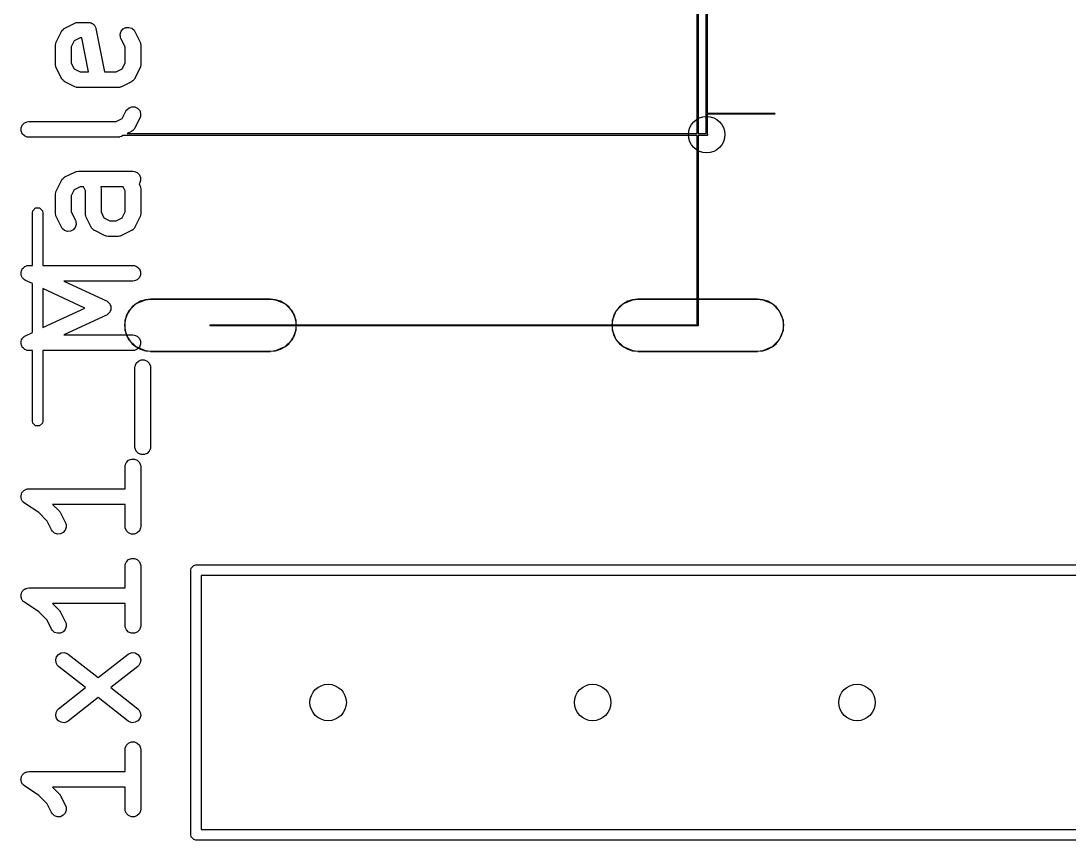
# Model space of a CAD drawing. Extents: x 2.08 to 4.63, y -4.92 to -2.81.
# Drawn here: x 2.0807 to 2.477, y -4.7173 to -4.4079 of the extents above; entities that cross this region are included whole.
import ezdxf

# ---------------------------------------------------------------- set-up
doc = ezdxf.new("R2010")
doc.units = 0
doc.header["$MEASUREMENT"] = 0
doc.layers.add('BLACK', color=7, linetype='CONTINUOUS')

msp = doc.modelspace()

# ---------------------------------------------------------------- linework, layer by layer
at = {"layer": 'BLACK', "linetype": 'CONTINUOUS'}
for p, q in [((2.33642, -4.45039), (2.33642, -4.30315)), ((2.34016, -4.30315), (2.34016, -4.44272)), ((2.33682, -4.3061), (2.33682, -4.45039)), ((2.33977, -4.45039), (2.33977, -4.3061)), ((2.09684, -4.41087), (2.09713, -4.41068)), ((2.09713, -4.41068), (2.09719, -4.41063)), ((2.09719, -4.41063), (2.09724, -4.41062)), ((2.09724, -4.41062), (2.09733, -4.41056)), ((2.09733, -4.41056), (2.10108, -4.40868)), ((2.10108, -4.40868), (2.10162, -4.40848)), ((2.10162, -4.40848), (2.10173, -4.40847)), ((2.10173, -4.40847), (2.10183, -4.40843)), ((2.10183, -4.40843), (2.1024, -4.40837)), ((2.1024, -4.40837), (2.10615, -4.40837)), ((2.10615, -4.40837), (2.10673, -4.40843)), ((2.10673, -4.40843), (2.10699, -4.40854)), ((2.10699, -4.40854), (2.10728, -4.40859)), ((2.10728, -4.40859), (2.10752, -4.40876)), ((2.10752, -4.40876), (2.10779, -4.40887)), ((2.10779, -4.40887), (2.108, -4.40907)), ((2.108, -4.40907), (2.10824, -4.40923)), ((2.10824, -4.40923), (2.1084, -4.40948)), ((2.1084, -4.40948), (2.10861, -4.40968)), ((2.10861, -4.40968), (2.10872, -4.40995)), ((2.10872, -4.40995), (2.10888, -4.41019)), ((2.10888, -4.41019), (2.10905, -4.41074)), ((2.10905, -4.41074), (2.11232, -4.42712)), ((2.11934, -4.41087), (2.12037, -4.41035)), ((2.12037, -4.41035), (2.12152, -4.41027)), ((2.12152, -4.41027), (2.12261, -4.41063)), ((2.12261, -4.41063), (2.12348, -4.41139)), ((2.09414, -4.41563), (2.09601, -4.41188)), ((2.09601, -4.41188), (2.09607, -4.41178)), ((2.09607, -4.41178), (2.09609, -4.41174)), ((2.09609, -4.41174), (2.09614, -4.41168)), ((2.09614, -4.41168), (2.09632, -4.41139)), ((2.09632, -4.41139), (2.0966, -4.41115)), ((2.0966, -4.41115), (2.09684, -4.41087)), ((2.1031, -4.41428), (2.10085, -4.4154)), ((2.10373, -4.41428), (2.1031, -4.41428)), ((2.1063, -4.42712), (2.10373, -4.41428)), ((2.11822, -4.41283), (2.11858, -4.41174)), ((2.1183, -4.41398), (2.11822, -4.41283)), ((2.11851, -4.41452), (2.1183, -4.41398)), ((2.12007, -4.41764), (2.11851, -4.41452)), ((2.11858, -4.41174), (2.11934, -4.41087)), ((2.12348, -4.41139), (2.12379, -4.41188)), ((2.12379, -4.41188), (2.12567, -4.41563)), ((2.09382, -4.41695), (2.09388, -4.41637)), ((2.09382, -4.42445), (2.09382, -4.41695)), ((2.09388, -4.41637), (2.09392, -4.41627)), ((2.09392, -4.41627), (2.09393, -4.41617)), ((2.09393, -4.41617), (2.09414, -4.41563)), ((2.10085, -4.4154), (2.09973, -4.41764)), ((2.09973, -4.41764), (2.09973, -4.42375)), ((2.12007, -4.42375), (2.12007, -4.41764)), ((2.12567, -4.41563), (2.12587, -4.41617)), ((2.12587, -4.41617), (2.12588, -4.41627)), ((2.12588, -4.41627), (2.12592, -4.41637)), ((2.12592, -4.41637), (2.12598, -4.41695)), ((2.12598, -4.41695), (2.12598, -4.42445)), ((2.09388, -4.42502), (2.09382, -4.42445)), ((2.09392, -4.42512), (2.09388, -4.42502)), ((2.09393, -4.42523), (2.09392, -4.42512)), ((2.09414, -4.42577), (2.09393, -4.42523)), ((2.09601, -4.42952), (2.09414, -4.42577)), ((2.09973, -4.42375), (2.10085, -4.426)), ((2.10085, -4.426), (2.1031, -4.42712)), ((2.1167, -4.42712), (2.11895, -4.426)), ((2.11895, -4.426), (2.12007, -4.42375)), ((2.12567, -4.42577), (2.12379, -4.42952)), ((2.12587, -4.42523), (2.12567, -4.42577)), ((2.12588, -4.42512), (2.12587, -4.42523)), ((2.12592, -4.42502), (2.12588, -4.42512)), ((2.12598, -4.42445), (2.12592, -4.42502)), ((2.09607, -4.42961), (2.09601, -4.42952)), ((2.09609, -4.42966), (2.09607, -4.42961)), ((2.09614, -4.42972), (2.09609, -4.42966)), ((2.09632, -4.43001), (2.09614, -4.42972)), ((2.0966, -4.43025), (2.09632, -4.43001)), ((2.09684, -4.43053), (2.0966, -4.43025)), ((2.09713, -4.43071), (2.09684, -4.43053)), ((2.1031, -4.42712), (2.1063, -4.42712)), ((2.11232, -4.42712), (2.1167, -4.42712)), ((2.12296, -4.43053), (2.12267, -4.43071)), ((2.1232, -4.43025), (2.12296, -4.43053)), ((2.12348, -4.43001), (2.1232, -4.43025)), ((2.12367, -4.42972), (2.12348, -4.43001)), ((2.12371, -4.42966), (2.12367, -4.42972)), ((2.12373, -4.42961), (2.12371, -4.42966)), ((2.12379, -4.42952), (2.12373, -4.42961)), ((2.09719, -4.43076), (2.09713, -4.43071)), ((2.09724, -4.43078), (2.09719, -4.43076)), ((2.09733, -4.43084), (2.09724, -4.43078)), ((2.10108, -4.43271), (2.09733, -4.43084)), ((2.10162, -4.43292), (2.10108, -4.43271)), ((2.10173, -4.43293), (2.10162, -4.43292)), ((2.10183, -4.43297), (2.10173, -4.43293)), ((2.1024, -4.43302), (2.10183, -4.43297)), ((2.1099, -4.43302), (2.1024, -4.43302)), ((2.1174, -4.43302), (2.1099, -4.43302)), ((2.11798, -4.43297), (2.1174, -4.43302)), ((2.11807, -4.43293), (2.11798, -4.43297)), ((2.11818, -4.43292), (2.11807, -4.43293)), ((2.11872, -4.43271), (2.11818, -4.43292)), ((2.12247, -4.43084), (2.11872, -4.43271)), ((2.12257, -4.43078), (2.12247, -4.43084)), ((2.12261, -4.43076), (2.12257, -4.43078)), ((2.12267, -4.43071), (2.12261, -4.43076)), ((2.11895, -4.44474), (2.12038, -4.44187)), ((2.12038, -4.44187), (2.12069, -4.44138)), ((2.12069, -4.44138), (2.12156, -4.44063)), ((2.12156, -4.44063), (2.12266, -4.44027)), ((2.12266, -4.44027), (2.1238, -4.44035)), ((2.1238, -4.44035), (2.12483, -4.44086)), ((2.12483, -4.44086), (2.12559, -4.44173)), ((2.12559, -4.44173), (2.12595, -4.44283)), ((2.0812, -4.44718), (2.08201, -4.44636)), ((2.08201, -4.44636), (2.08308, -4.44592)), ((2.08308, -4.44592), (2.08365, -4.44587)), ((2.08365, -4.44587), (2.1167, -4.44587)), ((2.1167, -4.44587), (2.11895, -4.44474)), ((2.12567, -4.44452), (2.12379, -4.44826)), ((2.12587, -4.44397), (2.12567, -4.44452)), ((2.12595, -4.44283), (2.12587, -4.44397)), ((2.34016, -4.44272), (2.36556, -4.44272)), ((2.36556, -4.44311), (2.34016, -4.44311)), ((2.34016, -4.44311), (2.34016, -4.45047)), ((2.36556, -4.44272), (2.36563, -4.44273)), ((2.36563, -4.4431), (2.36556, -4.44311)), ((2.36563, -4.44273), (2.36574, -4.44284)), ((2.36574, -4.44299), (2.36563, -4.4431)), ((2.36574, -4.44284), (2.36574, -4.44299)), ((2.08076, -4.44824), (2.0812, -4.44718)), ((2.08076, -4.44939), (2.08076, -4.44824)), ((2.0812, -4.45046), (2.08076, -4.44939)), ((2.08201, -4.45127), (2.0812, -4.45046)), ((2.12247, -4.44959), (2.12085, -4.45039)), ((2.12085, -4.45039), (2.33642, -4.45039)), ((2.12257, -4.44952), (2.12247, -4.44959)), ((2.12261, -4.44951), (2.12257, -4.44952)), ((2.12267, -4.44946), (2.12261, -4.44951)), ((2.12296, -4.44928), (2.12267, -4.44946)), ((2.1232, -4.449), (2.12296, -4.44928)), ((2.12348, -4.44875), (2.1232, -4.449)), ((2.12367, -4.44846), (2.12348, -4.44875)), ((2.12371, -4.44841), (2.12367, -4.44846)), ((2.12373, -4.44836), (2.12371, -4.44841)), ((2.12379, -4.44826), (2.12373, -4.44836)), ((2.33682, -4.45039), (2.33977, -4.45039)), ((2.34016, -4.45047), (2.34033, -4.45064)), ((2.08308, -4.45171), (2.08201, -4.45127)), ((2.08365, -4.45177), (2.08308, -4.45171)), ((2.1174, -4.45177), (2.08365, -4.45177)), ((2.11798, -4.45171), (2.1174, -4.45177)), ((2.11807, -4.45167), (2.11798, -4.45171)), ((2.11818, -4.45167), (2.11807, -4.45167)), ((2.11872, -4.45146), (2.11818, -4.45167)), ((2.11928, -4.45118), (2.11872, -4.45146)), ((2.33642, -4.45118), (2.11928, -4.45118)), ((2.33642, -4.52264), (2.33642, -4.45118)), ((2.33997, -4.45118), (2.33682, -4.45118)), ((2.33682, -4.45118), (2.33682, -4.52264)), ((2.34012, -4.45115), (2.33997, -4.45118)), ((2.34033, -4.45094), (2.34012, -4.45115)), ((2.34033, -4.45064), (2.34033, -4.45094)), ((2.09733, -4.4668), (2.10108, -4.46493)), ((2.10108, -4.46493), (2.10162, -4.46472)), ((2.10162, -4.46472), (2.10173, -4.46471)), ((2.10173, -4.46471), (2.10183, -4.46467)), ((2.10183, -4.46467), (2.1024, -4.46461)), ((2.1024, -4.46461), (2.12302, -4.46461)), ((2.12302, -4.46461), (2.1236, -4.46467)), ((2.1236, -4.46467), (2.12466, -4.46511)), ((2.12466, -4.46511), (2.12548, -4.46593)), ((2.12548, -4.46593), (2.12592, -4.46699)), ((2.09414, -4.47187), (2.09601, -4.46812)), ((2.09601, -4.46812), (2.09607, -4.46802)), ((2.09607, -4.46802), (2.09609, -4.46798)), ((2.09609, -4.46798), (2.09614, -4.46792)), ((2.09614, -4.46792), (2.09632, -4.46763)), ((2.09632, -4.46763), (2.0966, -4.46739)), ((2.0966, -4.46739), (2.09684, -4.46711)), ((2.09684, -4.46711), (2.09713, -4.46693)), ((2.09713, -4.46693), (2.09719, -4.46688)), ((2.09719, -4.46688), (2.09724, -4.46686)), ((2.09724, -4.46686), (2.09733, -4.4668)), ((2.12548, -4.46921), (2.12534, -4.46935)), ((2.12534, -4.46935), (2.12567, -4.47)), ((2.12592, -4.46814), (2.12548, -4.46921)), ((2.12567, -4.47), (2.12587, -4.47054)), ((2.12592, -4.46699), (2.12592, -4.46814)), ((2.09382, -4.47319), (2.09388, -4.47261)), ((2.09382, -4.48069), (2.09382, -4.47319)), ((2.09388, -4.47261), (2.09392, -4.47252)), ((2.09392, -4.47252), (2.09393, -4.47241)), ((2.09393, -4.47241), (2.09414, -4.47187)), ((2.10085, -4.47164), (2.09973, -4.47389)), ((2.09973, -4.47389), (2.09973, -4.47999)), ((2.1031, -4.47052), (2.10085, -4.47164)), ((2.10433, -4.47052), (2.1031, -4.47052)), ((2.10507, -4.47201), (2.10433, -4.47052)), ((2.10507, -4.48069), (2.10507, -4.47201)), ((2.11932, -4.47052), (2.11087, -4.47052)), ((2.11087, -4.47052), (2.11087, -4.47054)), ((2.11087, -4.47054), (2.11088, -4.47064)), ((2.11088, -4.47064), (2.11092, -4.47074)), ((2.11092, -4.47074), (2.11098, -4.47132)), ((2.11098, -4.47132), (2.11098, -4.47999)), ((2.12007, -4.47201), (2.11932, -4.47052)), ((2.12007, -4.47999), (2.12007, -4.47201)), ((2.12587, -4.47054), (2.12588, -4.47064)), ((2.12588, -4.47064), (2.12592, -4.47074)), ((2.12592, -4.47074), (2.12598, -4.47132)), ((2.12598, -4.47132), (2.12598, -4.48069)), ((2.08505, -4.48031), (2.0852, -4.47956)), ((2.08505, -4.50023), (2.08505, -4.48031)), ((2.0852, -4.47956), (2.08626, -4.4785)), ((2.08626, -4.4785), (2.08777, -4.4785)), ((2.08777, -4.4785), (2.08883, -4.47956)), ((2.08883, -4.47956), (2.08898, -4.48031)), ((2.08898, -4.48031), (2.08898, -4.50023)), ((2.09388, -4.48127), (2.09382, -4.48069)), ((2.09392, -4.48136), (2.09388, -4.48127)), ((2.09393, -4.48147), (2.09392, -4.48136)), ((2.09414, -4.48201), (2.09393, -4.48147)), ((2.09601, -4.48576), (2.09414, -4.48201)), ((2.09973, -4.47999), (2.10129, -4.48312)), ((2.10513, -4.48127), (2.10507, -4.48069)), ((2.10517, -4.48136), (2.10513, -4.48127)), ((2.10518, -4.48147), (2.10517, -4.48136)), ((2.10539, -4.48201), (2.10518, -4.48147)), ((2.10726, -4.48576), (2.10539, -4.48201)), ((2.11098, -4.47999), (2.1121, -4.48224)), ((2.11895, -4.48224), (2.12007, -4.47999)), ((2.12567, -4.48201), (2.12379, -4.48576)), ((2.12587, -4.48147), (2.12567, -4.48201)), ((2.12588, -4.48136), (2.12587, -4.48147)), ((2.12592, -4.48127), (2.12588, -4.48136)), ((2.12598, -4.48069), (2.12592, -4.48127)), ((2.09632, -4.48625), (2.09601, -4.48576)), ((2.10122, -4.4859), (2.10046, -4.48677)), ((2.10158, -4.48481), (2.10122, -4.4859)), ((2.10129, -4.48312), (2.1015, -4.48366)), ((2.1015, -4.48366), (2.10158, -4.48481)), ((2.10732, -4.48586), (2.10726, -4.48576)), ((2.10734, -4.4859), (2.10732, -4.48586)), ((2.10738, -4.48596), (2.10734, -4.4859)), ((2.10757, -4.48625), (2.10738, -4.48596)), ((2.1121, -4.48224), (2.11435, -4.48336)), ((2.11435, -4.48336), (2.1167, -4.48336)), ((2.1167, -4.48336), (2.11895, -4.48224)), ((2.12367, -4.48596), (2.12348, -4.48625)), ((2.12371, -4.4859), (2.12367, -4.48596)), ((2.12373, -4.48586), (2.12371, -4.4859)), ((2.12379, -4.48576), (2.12373, -4.48586)), ((2.09719, -4.487), (2.09632, -4.48625)), ((2.09828, -4.48737), (2.09719, -4.487)), ((2.09943, -4.48729), (2.09828, -4.48737)), ((2.10046, -4.48677), (2.09943, -4.48729)), ((2.10785, -4.48649), (2.10757, -4.48625)), ((2.10809, -4.48677), (2.10785, -4.48649)), ((2.10838, -4.48696), (2.10809, -4.48677)), ((2.10844, -4.487), (2.10838, -4.48696)), ((2.10848, -4.48702), (2.10844, -4.487)), ((2.10858, -4.48708), (2.10848, -4.48702)), ((2.11233, -4.48896), (2.10858, -4.48708)), ((2.11287, -4.48916), (2.11233, -4.48896)), ((2.11298, -4.48917), (2.11287, -4.48916)), ((2.11307, -4.48921), (2.11298, -4.48917)), ((2.11365, -4.48927), (2.11307, -4.48921)), ((2.1174, -4.48927), (2.11365, -4.48927)), ((2.11798, -4.48921), (2.1174, -4.48927)), ((2.11807, -4.48917), (2.11798, -4.48921)), ((2.11818, -4.48916), (2.11807, -4.48917)), ((2.11872, -4.48896), (2.11818, -4.48916)), ((2.12247, -4.48708), (2.11872, -4.48896)), ((2.12257, -4.48702), (2.12247, -4.48708)), ((2.12261, -4.487), (2.12257, -4.48702)), ((2.12267, -4.48696), (2.12261, -4.487)), ((2.12296, -4.48677), (2.12267, -4.48696)), ((2.1232, -4.48649), (2.12296, -4.48677)), ((2.12348, -4.48625), (2.1232, -4.48649)), ((2.081, -4.50202), (2.0812, -4.50155)), ((2.0812, -4.50155), (2.08125, -4.5015)), ((2.08125, -4.5015), (2.08127, -4.50144)), ((2.08127, -4.50144), (2.08165, -4.50109)), ((2.08165, -4.50109), (2.08201, -4.50073)), ((2.08201, -4.50073), (2.08207, -4.50071)), ((2.08207, -4.50071), (2.08212, -4.50066)), ((2.08212, -4.50066), (2.0826, -4.50049)), ((2.0826, -4.50049), (2.08308, -4.50029)), ((2.08308, -4.50029), (2.08317, -4.50028)), ((2.08317, -4.50028), (2.08321, -4.50027)), ((2.08321, -4.50027), (2.08328, -4.50027)), ((2.08328, -4.50027), (2.08365, -4.50023)), ((2.08365, -4.50023), (2.08505, -4.50023)), ((2.08898, -4.50023), (2.12302, -4.50023)), ((2.12302, -4.50023), (2.1236, -4.50029)), ((2.1236, -4.50029), (2.12466, -4.50073)), ((2.12466, -4.50073), (2.12548, -4.50155)), ((2.12548, -4.50155), (2.12592, -4.50261)), ((2.08074, -4.50364), (2.08076, -4.50312)), ((2.08076, -4.5037), (2.08074, -4.50364)), ((2.08076, -4.50261), (2.08078, -4.50255)), ((2.08076, -4.50312), (2.08076, -4.50261)), ((2.08076, -4.50376), (2.08076, -4.5037)), ((2.08095, -4.50424), (2.08076, -4.50376)), ((2.08078, -4.50255), (2.08079, -4.50248)), ((2.08079, -4.50248), (2.081, -4.50202)), ((2.08113, -4.50472), (2.08095, -4.50424)), ((2.08117, -4.50477), (2.08113, -4.50472)), ((2.0812, -4.50483), (2.08117, -4.50477)), ((2.08156, -4.50519), (2.0812, -4.50483)), ((2.08191, -4.50557), (2.08156, -4.50519)), ((2.08199, -4.50561), (2.08191, -4.50557)), ((2.08201, -4.50564), (2.08199, -4.50561)), ((2.08208, -4.50567), (2.08201, -4.50564)), ((2.08241, -4.50586), (2.08208, -4.50567)), ((2.08505, -4.5071), (2.08241, -4.50586)), ((2.12466, -4.50564), (2.1236, -4.50608)), ((2.12548, -4.50483), (2.12466, -4.50564)), ((2.12592, -4.50376), (2.12548, -4.50483)), ((2.12592, -4.50261), (2.12592, -4.50376)), ((2.08505, -4.52553), (2.08505, -4.5071)), ((2.10479, -4.51631), (2.08898, -4.50893)), ((2.08898, -4.50893), (2.08898, -4.52369)), ((2.12302, -4.50614), (2.09696, -4.50614)), ((2.09696, -4.50614), (2.11302, -4.51363)), ((2.1236, -4.50608), (2.12302, -4.50614)), ((2.11302, -4.51363), (2.11324, -4.51376)), ((2.11324, -4.51376), (2.11331, -4.51379)), ((2.11331, -4.51379), (2.11336, -4.51383)), ((2.11336, -4.51383), (2.11352, -4.51393)), ((2.12426, -4.51465), (2.12781, -4.51318)), ((2.12781, -4.51318), (2.12973, -4.51299)), ((2.12973, -4.51299), (2.17501, -4.51299)), ((2.17501, -4.51299), (2.12973, -4.51299)), ((2.17501, -4.51299), (2.17693, -4.51318)), ((2.17693, -4.51318), (2.18048, -4.51465)), ((2.30852, -4.51465), (2.31206, -4.51318)), ((2.31206, -4.51318), (2.31398, -4.51299)), ((2.31398, -4.51299), (2.35926, -4.51299)), ((2.35926, -4.51299), (2.31398, -4.51299)), ((2.35926, -4.51299), (2.36118, -4.51318)), ((2.36118, -4.51318), (2.36473, -4.51465)), ((2.08898, -4.52369), (2.10479, -4.51631)), ((2.11352, -4.51393), (2.11383, -4.51426)), ((2.11383, -4.51426), (2.11416, -4.51456)), ((2.11416, -4.51456), (2.11421, -4.51468)), ((2.11421, -4.51468), (2.1143, -4.51478)), ((2.1143, -4.51784), (2.11421, -4.51794)), ((2.1143, -4.51478), (2.11445, -4.5152)), ((2.11445, -4.51742), (2.1143, -4.51784)), ((2.11445, -4.5152), (2.11464, -4.51561)), ((2.11464, -4.51701), (2.11445, -4.51742)), ((2.11464, -4.51561), (2.11465, -4.51574)), ((2.11465, -4.51688), (2.11464, -4.51701)), ((2.11465, -4.51574), (2.11469, -4.51586)), ((2.11469, -4.51676), (2.11465, -4.51688)), ((2.11469, -4.51586), (2.11467, -4.51631)), ((2.11467, -4.51631), (2.11469, -4.51676)), ((2.12008, -4.52091), (2.12155, -4.51737)), ((2.12155, -4.51737), (2.12426, -4.51465)), ((2.18048, -4.51465), (2.18319, -4.51737)), ((2.18319, -4.51737), (2.18466, -4.52091)), ((2.30433, -4.52091), (2.3058, -4.51737)), ((2.3058, -4.51737), (2.30852, -4.51465)), ((2.36473, -4.51465), (2.36744, -4.51737)), ((2.36744, -4.51737), (2.36891, -4.52091)), ((2.11302, -4.51899), (2.09696, -4.52648)), ((2.11324, -4.51886), (2.11302, -4.51899)), ((2.11331, -4.51884), (2.11324, -4.51886)), ((2.11336, -4.51879), (2.11331, -4.51884)), ((2.11352, -4.51869), (2.11336, -4.51879)), ((2.11383, -4.51836), (2.11352, -4.51869)), ((2.11416, -4.51806), (2.11383, -4.51836)), ((2.11421, -4.51794), (2.11416, -4.51806)), ((2.12008, -4.52475), (2.12008, -4.52091)), ((2.18466, -4.52091), (2.18466, -4.52475)), ((2.30433, -4.52475), (2.30433, -4.52091)), ((2.36891, -4.52091), (2.36891, -4.52475)), ((2.08241, -4.52676), (2.08505, -4.52553)), ((2.12155, -4.5283), (2.12008, -4.52475)), ((2.15219, -4.52276), (2.15229, -4.52265)), ((2.15219, -4.52291), (2.15219, -4.52276)), ((2.15229, -4.52302), (2.15219, -4.52291)), ((2.15229, -4.52265), (2.15237, -4.52264)), ((2.15237, -4.52303), (2.15229, -4.52302)), ((2.15237, -4.52264), (2.33642, -4.52264)), ((2.33662, -4.52303), (2.15237, -4.52303)), ((2.18466, -4.52475), (2.18319, -4.5283)), ((2.3058, -4.5283), (2.30433, -4.52475)), ((2.3367, -4.52302), (2.33662, -4.52303)), ((2.3368, -4.52291), (2.3367, -4.52302)), ((2.3368, -4.52271), (2.33678, -4.52274)), ((2.33678, -4.52274), (2.3368, -4.52276)), ((2.33682, -4.52264), (2.3368, -4.52271)), ((2.3368, -4.52276), (2.3368, -4.52291)), ((2.36891, -4.52475), (2.36744, -4.5283)), ((2.08074, -4.52899), (2.08076, -4.52892)), ((2.08076, -4.5295), (2.08074, -4.52899)), ((2.08076, -4.52886), (2.08095, -4.52838)), ((2.08076, -4.52892), (2.08076, -4.52886)), ((2.08076, -4.53001), (2.08076, -4.5295)), ((2.08095, -4.52838), (2.08113, -4.5279)), ((2.08113, -4.5279), (2.08117, -4.52785)), ((2.08117, -4.52785), (2.0812, -4.52779)), ((2.0812, -4.52779), (2.08156, -4.52743)), ((2.08156, -4.52743), (2.08191, -4.52705)), ((2.08191, -4.52705), (2.08199, -4.52701)), ((2.08199, -4.52701), (2.08201, -4.52698)), ((2.08201, -4.52698), (2.08208, -4.52695)), ((2.08208, -4.52695), (2.08241, -4.52676)), ((2.09696, -4.52648), (2.12302, -4.52648)), ((2.12426, -4.53102), (2.12155, -4.5283)), ((2.12302, -4.52648), (2.1236, -4.52654)), ((2.1236, -4.52654), (2.12466, -4.52698)), ((2.12466, -4.52698), (2.12548, -4.52779)), ((2.12548, -4.52779), (2.12592, -4.52886)), ((2.12592, -4.52886), (2.12592, -4.53001)), ((2.18319, -4.5283), (2.18048, -4.53102)), ((2.30852, -4.53102), (2.3058, -4.5283)), ((2.36744, -4.5283), (2.36473, -4.53102)), ((2.08078, -4.53007), (2.08076, -4.53001)), ((2.08079, -4.53014), (2.08078, -4.53007)), ((2.081, -4.5306), (2.08079, -4.53014)), ((2.0812, -4.53107), (2.081, -4.5306)), ((2.08125, -4.53112), (2.0812, -4.53107)), ((2.08127, -4.53118), (2.08125, -4.53112)), ((2.08165, -4.53153), (2.08127, -4.53118)), ((2.08201, -4.53189), (2.08165, -4.53153)), ((2.08207, -4.53191), (2.08201, -4.53189)), ((2.08212, -4.53196), (2.08207, -4.53191)), ((2.0826, -4.53213), (2.08212, -4.53196)), ((2.08308, -4.53233), (2.0826, -4.53213)), ((2.08317, -4.53234), (2.08308, -4.53233)), ((2.08321, -4.53235), (2.08317, -4.53234)), ((2.08328, -4.53235), (2.08321, -4.53235)), ((2.08365, -4.53239), (2.08328, -4.53235)), ((2.08505, -4.53239), (2.08365, -4.53239)), ((2.08505, -4.55906), (2.08505, -4.53239)), ((2.12302, -4.53239), (2.08898, -4.53239)), ((2.08898, -4.53239), (2.08898, -4.55906)), ((2.1236, -4.53233), (2.12302, -4.53239)), ((2.12466, -4.53189), (2.1236, -4.53233)), ((2.12781, -4.53249), (2.12426, -4.53102)), ((2.12548, -4.53107), (2.12466, -4.53189)), ((2.12592, -4.53001), (2.12548, -4.53107)), ((2.12973, -4.53268), (2.12781, -4.53249)), ((2.17501, -4.53268), (2.12973, -4.53268)), ((2.12973, -4.53268), (2.17501, -4.53268)), ((2.17693, -4.53249), (2.17501, -4.53268)), ((2.18048, -4.53102), (2.17693, -4.53249)), ((2.31206, -4.53249), (2.30852, -4.53102)), ((2.31398, -4.53268), (2.31206, -4.53249)), ((2.35926, -4.53268), (2.31398, -4.53268)), ((2.31398, -4.53268), (2.35926, -4.53268)), ((2.36118, -4.53249), (2.35926, -4.53268)), ((2.36473, -4.53102), (2.36118, -4.53249)), ((2.12388, -4.53823), (2.12432, -4.53717)), ((2.12432, -4.53717), (2.12513, -4.53635)), ((2.12513, -4.53635), (2.1262, -4.53591)), ((2.1262, -4.53591), (2.12735, -4.53591)), ((2.12735, -4.53591), (2.12841, -4.53635)), ((2.12841, -4.53635), (2.12923, -4.53717)), ((2.12923, -4.53717), (2.12967, -4.53823)), ((2.12382, -4.53881), (2.12388, -4.53823)), ((2.12382, -4.5688), (2.12382, -4.53881)), ((2.12967, -4.53823), (2.12973, -4.53881)), ((2.12973, -4.53881), (2.12973, -4.5688)), ((2.0852, -4.55981), (2.08505, -4.55906)), ((2.08626, -4.56087), (2.0852, -4.55981)), ((2.08777, -4.56087), (2.08626, -4.56087)), ((2.08883, -4.55981), (2.08777, -4.56087)), ((2.08898, -4.55906), (2.08883, -4.55981)), ((2.12388, -4.56938), (2.12382, -4.5688)), ((2.12973, -4.5688), (2.12967, -4.56938)), ((2.12432, -4.57044), (2.12388, -4.56938)), ((2.12513, -4.57126), (2.12432, -4.57044)), ((2.1262, -4.5717), (2.12513, -4.57126)), ((2.12735, -4.5717), (2.1262, -4.5717)), ((2.12841, -4.57126), (2.12735, -4.5717)), ((2.12923, -4.57044), (2.12841, -4.57126)), ((2.12967, -4.56938), (2.12923, -4.57044)), ((2.12007, -4.5763), (2.12013, -4.57573)), ((2.12007, -4.5846), (2.12007, -4.5763)), ((2.12013, -4.57573), (2.12057, -4.57466)), ((2.12057, -4.57466), (2.12138, -4.57385)), ((2.12138, -4.57385), (2.12245, -4.57341)), ((2.12245, -4.57341), (2.1236, -4.57341)), ((2.1236, -4.57341), (2.12466, -4.57385)), ((2.12466, -4.57385), (2.12548, -4.57466)), ((2.12548, -4.57466), (2.12592, -4.57573)), ((2.12592, -4.57573), (2.12598, -4.5763)), ((2.12598, -4.5763), (2.12598, -4.5988)), ((2.08181, -4.5853), (2.08201, -4.5851)), ((2.08201, -4.5851), (2.08228, -4.58499)), ((2.08228, -4.58499), (2.08252, -4.58482)), ((2.08252, -4.58482), (2.08281, -4.58477)), ((2.08281, -4.58477), (2.08308, -4.58466)), ((2.08308, -4.58466), (2.08365, -4.5846)), ((2.08365, -4.5846), (2.08365, -4.5846)), ((2.08365, -4.5846), (2.08365, -4.5846)), ((2.08365, -4.5846), (2.08365, -4.5846)), ((2.08365, -4.5846), (2.12007, -4.5846)), ((2.0807, -4.58755), (2.08076, -4.58727)), ((2.08076, -4.58784), (2.0807, -4.58755)), ((2.08076, -4.58698), (2.08087, -4.58671)), ((2.08076, -4.58727), (2.08076, -4.58698)), ((2.08076, -4.58813), (2.08076, -4.58784)), ((2.08087, -4.5884), (2.08076, -4.58813)), ((2.08087, -4.58671), (2.08093, -4.58642)), ((2.08093, -4.58868), (2.08087, -4.5884)), ((2.08093, -4.58642), (2.08109, -4.58618)), ((2.08109, -4.58892), (2.08093, -4.58868)), ((2.08109, -4.58618), (2.0812, -4.58591)), ((2.0812, -4.58919), (2.08109, -4.58892)), ((2.0812, -4.58591), (2.0814, -4.58571)), ((2.0814, -4.58571), (2.08156, -4.58547)), ((2.08156, -4.58547), (2.08181, -4.5853)), ((2.08141, -4.5894), (2.0812, -4.58919)), ((2.08157, -4.58964), (2.08141, -4.5894)), ((2.08201, -4.59), (2.08157, -4.58964)), ((2.08201, -4.59001), (2.08201, -4.59)), ((2.08202, -4.59001), (2.08201, -4.59001)), ((2.08201, -4.59001), (2.08201, -4.59001)), ((2.0874, -4.5936), (2.08202, -4.59001)), ((2.12007, -4.5905), (2.09266, -4.5905)), ((2.09266, -4.5905), (2.09512, -4.59296)), ((2.09512, -4.59296), (2.0953, -4.59319)), ((2.12007, -4.5988), (2.12007, -4.5905)), ((2.0906, -4.5968), (2.0874, -4.5936)), ((2.09226, -4.60012), (2.0906, -4.5968)), ((2.0953, -4.59319), (2.09536, -4.59324)), ((2.09536, -4.59324), (2.09542, -4.59333)), ((2.09542, -4.59333), (2.09548, -4.59341)), ((2.09548, -4.59341), (2.09551, -4.59348)), ((2.09551, -4.59348), (2.09567, -4.59373)), ((2.09567, -4.59373), (2.09754, -4.59748)), ((2.09257, -4.60061), (2.09226, -4.60012)), ((2.09344, -4.60137), (2.09257, -4.60061)), ((2.09747, -4.60026), (2.09671, -4.60113)), ((2.09783, -4.59917), (2.09747, -4.60026)), ((2.09754, -4.59748), (2.09775, -4.59802)), ((2.09775, -4.59802), (2.09783, -4.59917)), ((2.12013, -4.59938), (2.12007, -4.5988)), ((2.12057, -4.60044), (2.12013, -4.59938)), ((2.12138, -4.60126), (2.12057, -4.60044)), ((2.12548, -4.60044), (2.12466, -4.60126)), ((2.12592, -4.59938), (2.12548, -4.60044)), ((2.12598, -4.5988), (2.12592, -4.59938)), ((2.09453, -4.60173), (2.09344, -4.60137)), ((2.09568, -4.60165), (2.09453, -4.60173)), ((2.09671, -4.60113), (2.09568, -4.60165)), ((2.12245, -4.6017), (2.12138, -4.60126)), ((2.1236, -4.6017), (2.12245, -4.6017)), ((2.12466, -4.60126), (2.1236, -4.6017)), ((2.12013, -4.61322), (2.12057, -4.61216)), ((2.12057, -4.61216), (2.12138, -4.61134)), ((2.12138, -4.61134), (2.12245, -4.6109)), ((2.12245, -4.6109), (2.1236, -4.6109)), ((2.1236, -4.6109), (2.12466, -4.61134)), ((2.12466, -4.61134), (2.12548, -4.61216)), ((2.12548, -4.61216), (2.12592, -4.61322)), ((2.12007, -4.6138), (2.12013, -4.61322)), ((2.12007, -4.62209), (2.12007, -4.6138)), ((2.12592, -4.61322), (2.12598, -4.6138)), ((2.12598, -4.6138), (2.12598, -4.6363)), ((2.14488, -4.61535), (2.14503, -4.6146)), ((2.14488, -4.71535), (2.14488, -4.61535)), ((2.14503, -4.6146), (2.1461, -4.61354)), ((2.1461, -4.61354), (2.14685, -4.61339)), ((2.14685, -4.61339), (3.00355, -4.61339)), ((3.00355, -4.61732), (2.14882, -4.61732)), ((2.14882, -4.61732), (2.14882, -4.71339)), ((2.0807, -4.62505), (2.08076, -4.62476)), ((2.08076, -4.62447), (2.08087, -4.6242)), ((2.08076, -4.62476), (2.08076, -4.62447)), ((2.08087, -4.6242), (2.08093, -4.62392)), ((2.08093, -4.62392), (2.08109, -4.62368)), ((2.08109, -4.62368), (2.0812, -4.62341)), ((2.0812, -4.62341), (2.0814, -4.6232)), ((2.0814, -4.6232), (2.08156, -4.62296)), ((2.08156, -4.62296), (2.08181, -4.6228)), ((2.08181, -4.6228), (2.08201, -4.62259)), ((2.08201, -4.62259), (2.08228, -4.62248)), ((2.08228, -4.62248), (2.08252, -4.62232)), ((2.08252, -4.62232), (2.08281, -4.62226)), ((2.08281, -4.62226), (2.08308, -4.62215)), ((2.08308, -4.62215), (2.08365, -4.62209)), ((2.08365, -4.62209), (2.08365, -4.62209)), ((2.08365, -4.62209), (2.08365, -4.62209)), ((2.08365, -4.62209), (2.08365, -4.62209)), ((2.08365, -4.62209), (2.12007, -4.62209)), ((2.08076, -4.62533), (2.0807, -4.62505)), ((2.08076, -4.62562), (2.08076, -4.62533)), ((2.08087, -4.62589), (2.08076, -4.62562)), ((2.08093, -4.62618), (2.08087, -4.62589)), ((2.08109, -4.62642), (2.08093, -4.62618)), ((2.0812, -4.62669), (2.08109, -4.62642)), ((2.08141, -4.62689), (2.0812, -4.62669)), ((2.08157, -4.62714), (2.08141, -4.62689)), ((2.08201, -4.6275), (2.08157, -4.62714)), ((2.08202, -4.6275), (2.08201, -4.6275)), ((2.08201, -4.6275), (2.08201, -4.6275)), ((2.08201, -4.6275), (2.08201, -4.6275)), ((2.0874, -4.63109), (2.08202, -4.6275)), ((2.12007, -4.628), (2.09266, -4.628)), ((2.09266, -4.628), (2.09512, -4.63046)), ((2.12007, -4.6363), (2.12007, -4.628)), ((2.0906, -4.63429), (2.0874, -4.63109)), ((2.09512, -4.63046), (2.0953, -4.63068)), ((2.0953, -4.63068), (2.09536, -4.63074)), ((2.09536, -4.63074), (2.09542, -4.63082)), ((2.09542, -4.63082), (2.09548, -4.63091)), ((2.09548, -4.63091), (2.09551, -4.63098)), ((2.09551, -4.63098), (2.09567, -4.63123)), ((2.09567, -4.63123), (2.09754, -4.63497)), ((2.09226, -4.63762), (2.0906, -4.63429)), ((2.09783, -4.63666), (2.09747, -4.63776)), ((2.09754, -4.63497), (2.09775, -4.63552)), ((2.09775, -4.63552), (2.09783, -4.63666)), ((2.12013, -4.63687), (2.12007, -4.6363)), ((2.12598, -4.6363), (2.12592, -4.63687)), ((2.09257, -4.63811), (2.09226, -4.63762)), ((2.09344, -4.63886), (2.09257, -4.63811)), ((2.09453, -4.63922), (2.09344, -4.63886)), ((2.09568, -4.63914), (2.09453, -4.63922)), ((2.09671, -4.63863), (2.09568, -4.63914)), ((2.09747, -4.63776), (2.09671, -4.63863)), ((2.12057, -4.63794), (2.12013, -4.63687)), ((2.12138, -4.63875), (2.12057, -4.63794)), ((2.12245, -4.63919), (2.12138, -4.63875)), ((2.1236, -4.63919), (2.12245, -4.63919)), ((2.12466, -4.63875), (2.1236, -4.63919)), ((2.12548, -4.63794), (2.12466, -4.63875)), ((2.12592, -4.63687), (2.12548, -4.63794)), ((2.09383, -4.64919), (2.09414, -4.64808)), ((2.09414, -4.64808), (2.09486, -4.64718)), ((2.09486, -4.64718), (2.09586, -4.64661)), ((2.09586, -4.64661), (2.097, -4.64647)), ((2.097, -4.64647), (2.09811, -4.64679)), ((2.09811, -4.64679), (2.0986, -4.6471)), ((2.0986, -4.6471), (2.1099, -4.65597)), ((2.1099, -4.65597), (2.1212, -4.6471)), ((2.1212, -4.6471), (2.12169, -4.64679)), ((2.12169, -4.64679), (2.1228, -4.64647)), ((2.1228, -4.64647), (2.12394, -4.64661)), ((2.12394, -4.64661), (2.12495, -4.64718)), ((2.12495, -4.64718), (2.12566, -4.64808)), ((2.12566, -4.64808), (2.12597, -4.64919)), ((2.09397, -4.65034), (2.09383, -4.64919)), ((2.09454, -4.65134), (2.09397, -4.65034)), ((2.09495, -4.65174), (2.09454, -4.65134)), ((2.10512, -4.65973), (2.09495, -4.65174)), ((2.12485, -4.65174), (2.11468, -4.65973)), ((2.12527, -4.65134), (2.12485, -4.65174)), ((2.12583, -4.65034), (2.12527, -4.65134)), ((2.12597, -4.64919), (2.12583, -4.65034)), ((2.09495, -4.66772), (2.10512, -4.65973)), ((2.11468, -4.65973), (2.12485, -4.66772)), ((2.1099, -4.66349), (2.0986, -4.67236)), ((2.1212, -4.67236), (2.1099, -4.66349)), ((2.09397, -4.66912), (2.09454, -4.66812)), ((2.09454, -4.66812), (2.09495, -4.66772)), ((2.12485, -4.66772), (2.12527, -4.66812)), ((2.12527, -4.66812), (2.12583, -4.66912)), ((2.09383, -4.67027), (2.09397, -4.66912)), ((2.09414, -4.67138), (2.09383, -4.67027)), ((2.09486, -4.67228), (2.09414, -4.67138)), ((2.09586, -4.67285), (2.09486, -4.67228)), ((2.0986, -4.67236), (2.09811, -4.67267)), ((2.12169, -4.67267), (2.1212, -4.67236)), ((2.12495, -4.67228), (2.12394, -4.67285)), ((2.12566, -4.67138), (2.12495, -4.67228)), ((2.12597, -4.67027), (2.12566, -4.67138)), ((2.12583, -4.66912), (2.12597, -4.67027)), ((2.097, -4.67299), (2.09586, -4.67285)), ((2.09811, -4.67267), (2.097, -4.67299)), ((2.1228, -4.67299), (2.12169, -4.67267)), ((2.12394, -4.67285), (2.1228, -4.67299)), ((2.12138, -4.68071), (2.12245, -4.68027)), ((2.12245, -4.68027), (2.1236, -4.68027)), ((2.1236, -4.68027), (2.12466, -4.68071)), ((2.12007, -4.68316), (2.12013, -4.68259)), ((2.12007, -4.69146), (2.12007, -4.68316)), ((2.12013, -4.68259), (2.12057, -4.68152)), ((2.12057, -4.68152), (2.12138, -4.68071)), ((2.12466, -4.68071), (2.12548, -4.68152)), ((2.12548, -4.68152), (2.12592, -4.68259)), ((2.12592, -4.68259), (2.12598, -4.68316)), ((2.12598, -4.68316), (2.12598, -4.70566)), ((2.08156, -4.69233), (2.08181, -4.69216)), ((2.08181, -4.69216), (2.08201, -4.69196)), ((2.08201, -4.69196), (2.08228, -4.69185)), ((2.08228, -4.69185), (2.08252, -4.69169)), ((2.08252, -4.69169), (2.08281, -4.69163)), ((2.08281, -4.69163), (2.08308, -4.69152)), ((2.08308, -4.69152), (2.08365, -4.69146)), ((2.08365, -4.69146), (2.08365, -4.69146)), ((2.08365, -4.69146), (2.08365, -4.69146)), ((2.08365, -4.69146), (2.08365, -4.69146)), ((2.08365, -4.69146), (2.12007, -4.69146)), ((2.0807, -4.69442), (2.08076, -4.69413)), ((2.08076, -4.6947), (2.0807, -4.69442)), ((2.08076, -4.69384), (2.08087, -4.69357)), ((2.08076, -4.69413), (2.08076, -4.69384)), ((2.08076, -4.69499), (2.08076, -4.6947)), ((2.08087, -4.69526), (2.08076, -4.69499)), ((2.08087, -4.69357), (2.08093, -4.69329)), ((2.08093, -4.69555), (2.08087, -4.69526)), ((2.08093, -4.69329), (2.08109, -4.69304)), ((2.08109, -4.69579), (2.08093, -4.69555)), ((2.08109, -4.69304), (2.0812, -4.69277)), ((2.0812, -4.69605), (2.08109, -4.69579)), ((2.0812, -4.69277), (2.0814, -4.69257)), ((2.08141, -4.69626), (2.0812, -4.69605)), ((2.0814, -4.69257), (2.08156, -4.69233)), ((2.08157, -4.6965), (2.08141, -4.69626)), ((2.08201, -4.69687), (2.08157, -4.6965)), ((2.08202, -4.69687), (2.08201, -4.69687)), ((2.08201, -4.69687), (2.08201, -4.69687)), ((2.08201, -4.69687), (2.08201, -4.69687)), ((2.0874, -4.70046), (2.08202, -4.69687)), ((2.12007, -4.69737), (2.09266, -4.69737)), ((2.09266, -4.69737), (2.09512, -4.69982)), ((2.09512, -4.69982), (2.0953, -4.70005)), ((2.0953, -4.70005), (2.09536, -4.7001)), ((2.09536, -4.7001), (2.09542, -4.70019)), ((2.12007, -4.70566), (2.12007, -4.69737)), ((2.0906, -4.70366), (2.0874, -4.70046)), ((2.09226, -4.70698), (2.0906, -4.70366)), ((2.09542, -4.70019), (2.09548, -4.70027)), ((2.09548, -4.70027), (2.09551, -4.70034)), ((2.09551, -4.70034), (2.09567, -4.70059)), ((2.09567, -4.70059), (2.09754, -4.70434)), ((2.09257, -4.70747), (2.09226, -4.70698)), ((2.09344, -4.70823), (2.09257, -4.70747)), ((2.09671, -4.70799), (2.09568, -4.70851)), ((2.09747, -4.70712), (2.09671, -4.70799)), ((2.09783, -4.70603), (2.09747, -4.70712)), ((2.09754, -4.70434), (2.09775, -4.70488)), ((2.09775, -4.70488), (2.09783, -4.70603)), ((2.12013, -4.70624), (2.12007, -4.70566)), ((2.12057, -4.7073), (2.12013, -4.70624)), ((2.12138, -4.70812), (2.12057, -4.7073)), ((2.12548, -4.7073), (2.12466, -4.70812)), ((2.12592, -4.70624), (2.12548, -4.7073)), ((2.12598, -4.70566), (2.12592, -4.70624)), ((2.09453, -4.70859), (2.09344, -4.70823)), ((2.09568, -4.70851), (2.09453, -4.70859)), ((2.12245, -4.70856), (2.12138, -4.70812)), ((2.1236, -4.70856), (2.12245, -4.70856)), ((2.12466, -4.70812), (2.1236, -4.70856)), ((2.14503, -4.71611), (2.14488, -4.71535)), ((2.14882, -4.71339), (2.97832, -4.71339)), ((2.1461, -4.71717), (2.14503, -4.71611)), ((2.14685, -4.71732), (2.1461, -4.71717)), ((2.97515, -4.71732), (2.14685, -4.71732))]:
    msp.add_line(p, q, dxfattribs=at)
at = {"layer": 'BLACK'}
for centre in [(2.33997, -4.45079), (2.33997, -4.45079), (2.19685, -4.66535), (2.19685, -4.66535), (2.29685, -4.66535), (2.29685, -4.66535), (2.39685, -4.66535), (2.39685, -4.66535)]:
    msp.add_circle(centre, 0.00689, dxfattribs=at)
for centre, start, end in [((2.12973, -4.52283), 90, 270), ((2.17501, -4.52283), 270, 450), ((2.31398, -4.52283), 90, 270), ((2.35926, -4.52283), 270, 450)]:
    msp.add_arc(centre, 0.00984, start, end, dxfattribs=at)

doc.saveas('drawing.dxf')
